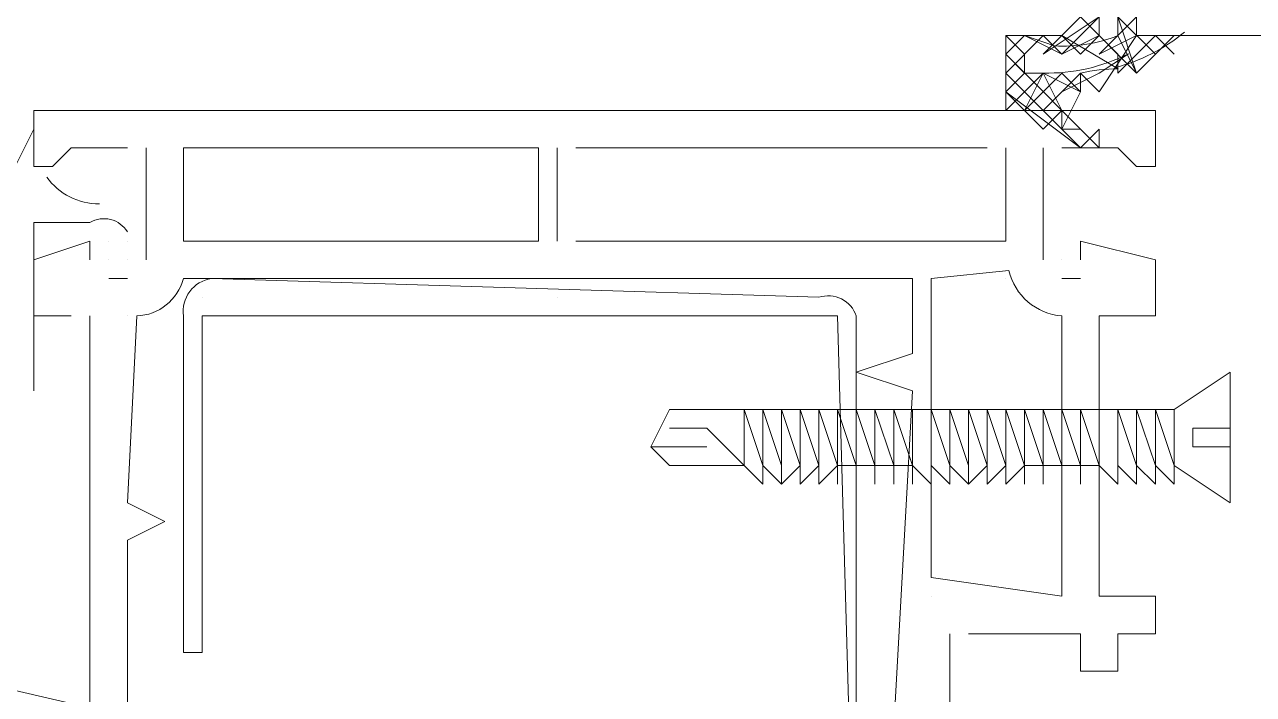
# Model space of a CAD drawing. Header units: millimetres. Extents: x 906 to 41302, y 848 to 28850.
# Drawn here: x 18358.4 to 18428, y 19848.8 to 19886.7 of the extents above; entities that cross this region are included whole.
import ezdxf

# ---------------------------------------------------------------- set-up
doc = ezdxf.new("R2010")
doc.units = ezdxf.units.MM
doc.layers.add('PDF_X-단위세대$및$주동평면도$A-DOOR', color=7, linetype='Continuous')

msp = doc.modelspace()

# ---------------------------------------------------------------- linework, layer by layer
at = {"layer": 'PDF_X-단위세대$및$주동평면도$A-DOOR', "lineweight": 5}
for points in [[(18425.595, 19970.763), (17833.986, 19970.763), (18435.12, 19831.062), (17824.461, 19831.062)], [(18422.42, 19886.096), (18423.478, 19885.038)], [(18415.012, 19883.979), (18413.953, 19882.921)], [(18387.495, 19879.746), (18367.387, 19879.746), (18367.387, 19874.454), (18387.495, 19874.454)], [(18423.478, 19864.929), (18423.478, 19861.754), (18426.653, 19859.638), (18426.653, 19867.046)], [(18393.845, 19862.813), (18394.903, 19861.754), (18399.137, 19861.754), (18399.137, 19864.929), (18394.903, 19864.929)], [(18399.137, 19864.929), (18400.195, 19861.754), (18400.195, 19864.929)], [(18402.312, 19861.754), (18401.253, 19864.929), (18400.195, 19864.929), (18399.137, 19864.929), (18400.195, 19861.754), (18401.253, 19860.696), (18401.253, 19861.754), (18401.253, 19860.696)], [(18400.195, 19864.929), (18401.253, 19861.754), (18401.253, 19864.929)], [(18400.195, 19864.929), (18401.253, 19861.754), (18401.253, 19864.929)], [(18400.195, 19864.929), (18400.195, 19861.754), (18401.253, 19860.696), (18401.253, 19861.754)], [(18400.195, 19864.929), (18401.253, 19861.754), (18401.253, 19860.696), (18400.195, 19861.754)], [(18401.253, 19861.754), (18401.253, 19860.696), (18402.312, 19861.754), (18402.312, 19860.696), (18403.37, 19861.754), (18403.37, 19860.696), (18404.428, 19861.754), (18404.428, 19860.696), (18404.428, 19861.754), (18405.487, 19861.754), (18405.487, 19860.696), (18405.487, 19861.754), (18406.545, 19861.754), (18406.545, 19860.696), (18406.545, 19861.754), (18407.603, 19861.754), (18407.603, 19860.696), (18407.603, 19861.754), (18408.662, 19861.754), (18408.662, 19860.696), (18408.662, 19861.754), (18409.72, 19860.696), (18409.72, 19861.754), (18410.778, 19860.696), (18410.778, 19861.754), (18411.837, 19860.696), (18411.837, 19861.754), (18411.837, 19860.696), (18412.895, 19861.754), (18412.895, 19860.696), (18413.953, 19861.754), (18413.953, 19860.696), (18415.012, 19861.754), (18415.012, 19860.696), (18415.012, 19861.754), (18416.07, 19861.754), (18416.07, 19860.696), (18416.07, 19861.754), (18417.128, 19861.754), (18417.128, 19860.696), (18417.128, 19861.754), (18418.187, 19861.754), (18418.187, 19860.696), (18418.187, 19861.754), (18419.245, 19861.754), (18419.245, 19860.696), (18419.245, 19861.754), (18419.245, 19864.929), (18418.187, 19864.929), (18417.128, 19864.929), (18416.07, 19864.929), (18415.012, 19864.929), (18413.953, 19864.929), (18412.895, 19864.929), (18411.837, 19864.929), (18410.778, 19864.929), (18409.72, 19864.929), (18408.662, 19864.929), (18407.603, 19864.929), (18406.545, 19864.929), (18405.487, 19864.929), (18404.428, 19864.929), (18403.37, 19864.929), (18402.312, 19864.929), (18401.253, 19864.929), (18400.195, 19864.929), (18400.195, 19861.754), (18401.253, 19860.696)], [(18401.253, 19864.929), (18402.312, 19861.754), (18402.312, 19864.929)], [(18402.312, 19861.754), (18401.253, 19864.929), (18401.253, 19861.754), (18401.253, 19860.696)], [(18402.312, 19861.754), (18401.253, 19864.929), (18401.253, 19861.754), (18401.253, 19860.696)], [(18403.37, 19861.754), (18402.312, 19864.929), (18402.312, 19861.754), (18402.312, 19860.696)], [(18402.312, 19864.929), (18403.37, 19861.754), (18403.37, 19864.929)], [(18403.37, 19864.929), (18404.428, 19861.754), (18404.428, 19860.696), (18404.428, 19861.754), (18404.428, 19864.929)], [(18403.37, 19864.929), (18404.428, 19861.754), (18404.428, 19860.696), (18404.428, 19861.754), (18404.428, 19864.929)], [(18403.37, 19864.929), (18404.428, 19861.754), (18404.428, 19860.696), (18404.428, 19861.754), (18404.428, 19864.929)], [(18404.428, 19861.754), (18403.37, 19864.929), (18403.37, 19861.754), (18403.37, 19860.696)], [(18405.487, 19860.696), (18405.487, 19861.754), (18405.487, 19864.929), (18404.428, 19864.929), (18405.487, 19861.754)], [(18404.428, 19864.929), (18404.428, 19861.754), (18405.487, 19861.754)], [(18406.545, 19861.754), (18406.545, 19864.929), (18405.487, 19864.929), (18406.545, 19861.754), (18406.545, 19860.696)], [(18406.545, 19861.754), (18405.487, 19864.929), (18405.487, 19861.754)], [(18406.545, 19864.929), (18407.603, 19861.754), (18407.603, 19860.696), (18407.603, 19861.754), (18407.603, 19864.929)], [(18408.662, 19864.929), (18408.662, 19861.754), (18407.603, 19864.929), (18407.603, 19861.754), (18406.545, 19864.929), (18407.603, 19864.929)], [(18406.545, 19864.929), (18406.545, 19861.754), (18407.603, 19861.754)], [(18407.603, 19864.929), (18408.662, 19861.754), (18408.662, 19860.696), (18408.662, 19861.754), (18408.662, 19864.929)], [(18407.603, 19864.929), (18407.603, 19861.754), (18408.662, 19861.754)], [(18409.72, 19861.754), (18409.72, 19864.929), (18408.662, 19864.929), (18408.662, 19861.754), (18409.72, 19860.696)], [(18409.72, 19861.754), (18409.72, 19864.929), (18408.662, 19864.929), (18408.662, 19861.754), (18409.72, 19860.696)], [(18410.778, 19861.754), (18409.72, 19864.929), (18408.662, 19864.929), (18408.662, 19861.754), (18409.72, 19860.696), (18409.72, 19861.754), (18410.778, 19860.696)], [(18409.72, 19864.929), (18409.72, 19861.754), (18410.778, 19860.696), (18410.778, 19861.754)], [(18409.72, 19864.929), (18410.778, 19861.754), (18410.778, 19860.696), (18409.72, 19861.754)], [(18409.72, 19864.929), (18410.778, 19864.929), (18410.778, 19861.754)], [(18411.837, 19864.929), (18410.778, 19864.929), (18411.837, 19861.754)], [(18410.778, 19864.929), (18410.778, 19861.754), (18411.837, 19860.696), (18411.837, 19861.754)], [(18411.837, 19864.929), (18412.895, 19861.754), (18412.895, 19864.929)], [(18411.837, 19864.929), (18411.837, 19861.754), (18411.837, 19860.696), (18412.895, 19861.754)], [(18413.953, 19861.754), (18413.953, 19864.929), (18412.895, 19864.929)], [(18413.953, 19861.754), (18412.895, 19864.929), (18413.953, 19864.929)], [(18412.895, 19864.929), (18412.895, 19861.754), (18412.895, 19860.696), (18413.953, 19861.754)], [(18412.895, 19864.929), (18413.953, 19861.754), (18412.895, 19860.696), (18412.895, 19861.754)], [(18415.012, 19861.754), (18413.953, 19864.929), (18412.895, 19864.929), (18412.895, 19861.754), (18412.895, 19860.696), (18413.953, 19861.754), (18413.953, 19860.696)], [(18415.012, 19861.754), (18413.953, 19864.929), (18413.953, 19861.754), (18413.953, 19860.696)], [(18415.012, 19861.754), (18413.953, 19864.929), (18413.953, 19861.754), (18413.953, 19860.696)], [(18415.012, 19861.754), (18415.012, 19864.929), (18413.953, 19864.929), (18415.012, 19861.754), (18415.012, 19860.696)], [(18416.07, 19861.754), (18415.012, 19864.929), (18415.012, 19861.754)], [(18419.245, 19861.754), (18419.245, 19864.929), (18418.187, 19864.929), (18417.128, 19864.929), (18416.07, 19864.929), (18415.012, 19864.929), (18416.07, 19861.754), (18416.07, 19860.696), (18416.07, 19861.754), (18417.128, 19861.754), (18417.128, 19860.696), (18417.128, 19861.754), (18418.187, 19861.754), (18418.187, 19860.696), (18418.187, 19861.754), (18419.245, 19861.754), (18419.245, 19860.696)], [(18416.07, 19861.754), (18416.07, 19864.929), (18415.012, 19864.929), (18416.07, 19861.754), (18416.07, 19860.696)], [(18416.07, 19861.754), (18416.07, 19864.929), (18415.012, 19864.929), (18416.07, 19861.754), (18416.07, 19860.696)], [(18417.128, 19861.754), (18416.07, 19864.929), (18416.07, 19861.754)], [(18416.07, 19864.929), (18417.128, 19861.754), (18417.128, 19860.696), (18417.128, 19861.754), (18417.128, 19864.929)], [(18416.07, 19864.929), (18417.128, 19861.754), (18417.128, 19860.696), (18417.128, 19861.754), (18417.128, 19864.929)], [(18417.128, 19861.754), (18416.07, 19864.929), (18416.07, 19861.754)], [(18417.128, 19864.929), (18417.128, 19861.754), (18418.187, 19861.754)], [(18417.128, 19864.929), (18418.187, 19861.754), (18417.128, 19861.754)], [(18418.187, 19861.754), (18418.187, 19864.929), (18417.128, 19864.929), (18418.187, 19861.754), (18418.187, 19860.696)], [(18418.187, 19861.754), (18418.187, 19864.929), (18417.128, 19864.929), (18418.187, 19861.754), (18418.187, 19860.696)], [(18419.245, 19861.754), (18419.245, 19864.929), (18418.187, 19864.929), (18419.245, 19861.754), (18419.245, 19860.696)], [(18419.245, 19861.754), (18419.245, 19864.929), (18418.187, 19864.929), (18419.245, 19861.754), (18419.245, 19860.696)], [(18418.187, 19864.929), (18418.187, 19861.754), (18419.245, 19861.754)], [(18419.245, 19861.754), (18418.187, 19864.929), (18418.187, 19861.754)], [(18420.303, 19861.754), (18420.303, 19864.929), (18419.245, 19864.929), (18419.245, 19861.754), (18420.303, 19860.696)], [(18421.362, 19861.754), (18420.303, 19864.929), (18420.303, 19861.754), (18421.362, 19860.696)], [(18421.362, 19861.754), (18421.362, 19864.929), (18420.303, 19864.929)], [(18421.362, 19864.929), (18421.362, 19861.754), (18422.42, 19860.696), (18422.42, 19861.754)], [(18422.42, 19861.754), (18422.42, 19864.929), (18421.362, 19864.929)], [(18422.42, 19864.929), (18422.42, 19861.754), (18423.478, 19860.696), (18423.478, 19861.754)], [(18400.195, 19860.696), (18399.137, 19861.754), (18400.195, 19860.696), (18400.195, 19861.754)]]:
    msp.add_lwpolyline(points, close=True, dxfattribs=at)
for points in [[(18419.245, 19880.804), (18418.187, 19879.746), (18419.245, 19880.804), (18419.245, 19879.746), (18413.953, 19885.038), (18415.012, 19886.096), (18413.953, 19886.096), (18413.953, 19882.921), (18418.187, 19879.746), (18413.953, 19883.979), (18416.07, 19886.096), (18417.128, 19885.038), (18419.245, 19887.154), (18416.07, 19885.038), (18417.128, 19886.096), (18420.316, 19884.225, 0.054724), (18418.187, 19883.979), (18419.245, 19882.921), (18421.362, 19886.096), (18419.245, 19885.038), (18421.362, 19887.154), (18420.303, 19886.096), (18420.303, 19888.213)], [(18418.187, 19887.154), (18417.128, 19886.096), (18415.012, 19886.096), (18416.701, 19885.519, 0.108399), (18420.303, 19886.096), (18421.362, 19883.979), (18418.187, 19887.154), (18420.303, 19885.038), (18420.303, 19883.979), (18422.42, 19886.096), (18421.362, 19886.096), (18421.362, 19887.154)], [(18417.128, 19882.921), (18419.245, 19883.979), (18420.894, 19885.07, -0.124775), (18416.07, 19883.979), (18418.187, 19882.921), (18417.128, 19883.979), (18415.012, 19881.863), (18416.07, 19883.979), (18417.128, 19881.863), (18417.128, 19880.804), (18418.187, 19882.921), (18418.187, 19883.979), (18416.07, 19881.863)], [(18358.92, 19865.988), (18358.92, 19874.454), (18358.92, 19875.513), (18362.095, 19875.513, -0.414215), (18364.212, 19874.983)], [(18364.212, 19842.704), (18364.212, 19857.521), (18366.328, 19858.579), (18364.212, 19859.638), (18364.741, 19870.221, 0.326664), (18367.387, 19872.338), (18388.553, 19872.338), (18408.662, 19872.338), (18408.662, 19868.104), (18405.487, 19867.046), (18408.662, 19865.988), (18407.603, 19846.938)], [(18409.72, 19855.404), (18409.72, 19872.338), (18414.127, 19872.803, 0.326664), (18417.128, 19870.221), (18417.128, 19854.346), (18409.72, 19855.404)], [(18362.095, 19870.221), (18362.095, 19853.288), (18362.095, 19852.229), (18362.095, 19834.237, 0.174777), (18363.44, 19832.507, -0.515162), (18362.081, 19826.121, -0.217671), (18359.978, 19824.712), (18353.628, 19826.829), (18346.22, 19825.771), (18345.162, 19825.771)]]:
    msp.add_lwpolyline(points, format="xyb", dxfattribs=at)
for points in [[(18419.245, 19888.213), (18419.245, 19886.096), (18417.128, 19885.038), (18415.012, 19886.096)], [(18420.303, 19887.154), (18421.362, 19883.979), (18423.478, 19886.096), (18422.42, 19885.038), (18420.303, 19887.154)], [(18413.953, 19886.096), (18415.012, 19885.038), (18415.012, 19883.979), (18416.07, 19883.979), (18413.953, 19881.863), (18413.953, 19882.921), (18416.07, 19880.804), (18417.128, 19881.863), (18418.187, 19880.804), (18417.128, 19880.804)], [(18413.953, 19886.096), (18413.953, 19886.096)], [(18415.012, 19886.096), (18415.012, 19886.096)], [(18417.128, 19886.096), (18417.128, 19886.096)], [(18417.128, 19886.096), (18418.187, 19885.038), (18419.245, 19886.096)], [(18419.245, 19886.096), (18419.245, 19886.096)], [(18420.303, 19886.096), (18420.303, 19886.096)], [(18421.362, 19886.096), (18421.362, 19886.096)], [(18422.42, 19886.096), (18422.42, 19886.096)], [(18423.478, 19886.096), (18423.478, 19886.096)], [(18423.478, 19886.096), (18423.478, 19886.096)], [(18423.478, 19886.096), (18423.478, 19886.096)], [(18415.012, 19883.979), (18413.953, 19885.038)], [(18415.012, 19885.038), (18415.012, 19885.038)], [(18416.07, 19885.038), (18416.07, 19885.038)], [(18416.07, 19885.038), (18416.07, 19885.038)], [(18420.303, 19885.038), (18420.303, 19885.038)], [(18415.012, 19883.979), (18415.012, 19883.979)], [(18416.07, 19883.979), (18416.07, 19883.979)], [(18419.245, 19883.979), (18419.245, 19883.979)], [(18420.303, 19883.979), (18420.303, 19883.979)], [(18413.953, 19882.921), (18413.953, 19882.921)], [(18415.012, 19882.921), (18415.012, 19882.921)], [(18364.212, 19879.746), (18361.037, 19879.746), (18359.978, 19878.688), (18358.92, 19878.688), (18358.92, 19881.863), (18422.42, 19881.863), (18422.42, 19878.688), (18421.362, 19878.688), (18420.303, 19879.746), (18417.128, 19879.746)], [(18358.92, 19881.863), (18358.92, 19881.863)], [(18417.128, 19881.863), (18417.128, 19881.863)], [(18418.187, 19881.863), (18418.187, 19881.863)], [(18422.42, 19881.863), (18422.42, 19881.863)], [(18357.862, 19878.688), (18358.92, 19880.804)], [(18358.92, 19880.804), (18358.92, 19880.804)], [(18418.187, 19880.804), (18418.187, 19880.804)], [(18418.187, 19880.804), (18418.187, 19880.804)], [(18419.245, 19880.804), (18419.245, 19880.804)], [(18419.245, 19880.804), (18419.245, 19880.804)], [(18419.245, 19880.804), (18419.245, 19880.804)], [(18361.037, 19879.746), (18361.037, 19879.746)], [(18364.212, 19879.746), (18364.212, 19879.746)], [(18365.27, 19879.746), (18365.27, 19873.396)], [(18365.27, 19879.746), (18365.27, 19879.746)], [(18367.387, 19879.746), (18367.387, 19879.746)], [(18387.495, 19879.746), (18387.495, 19879.746)], [(18388.553, 19874.454), (18388.553, 19879.746)], [(18388.553, 19879.746), (18388.553, 19879.746)], [(18412.895, 19879.746), (18389.612, 19879.746)], [(18413.953, 19879.746), (18413.953, 19874.454), (18389.612, 19874.454)], [(18389.612, 19879.746), (18389.612, 19879.746)], [(18412.895, 19879.746), (18412.895, 19879.746)], [(18413.953, 19879.746), (18413.953, 19879.746)], [(18416.07, 19873.396), (18416.07, 19879.746)], [(18416.07, 19879.746), (18416.07, 19879.746)], [(18417.128, 19879.746), (18417.128, 19879.746)], [(18418.187, 19879.746), (18418.187, 19879.746)], [(18420.303, 19879.746), (18420.303, 19879.746)], [(18358.92, 19878.688), (18358.92, 19878.688)], [(18358.92, 19878.688), (18358.92, 19878.688)], [(18358.92, 19878.688), (18358.92, 19878.688)], [(18359.978, 19878.688), (18359.978, 19878.688)], [(18421.362, 19878.688), (18421.362, 19878.688)], [(18422.42, 19878.688), (18422.42, 19878.688)], [(18362.095, 19876.571), (18362.095, 19876.571)], [(18362.095, 19873.396), (18362.095, 19874.454), (18358.92, 19873.396), (18358.92, 19870.221), (18361.037, 19870.221)], [(18362.095, 19874.454), (18362.095, 19874.454)], [(18362.095, 19874.454), (18362.095, 19874.454)], [(18362.095, 19874.454), (18362.095, 19874.454)], [(18363.153, 19874.454), (18363.153, 19874.454)], [(18364.212, 19874.454), (18364.212, 19874.454)], [(18367.387, 19874.454), (18367.387, 19874.454)], [(18387.495, 19874.454), (18387.495, 19874.454)], [(18388.553, 19874.454), (18388.553, 19874.454)], [(18389.612, 19874.454), (18389.612, 19874.454)], [(18418.187, 19873.396), (18418.187, 19874.454), (18422.42, 19873.396), (18422.42, 19870.221), (18419.245, 19870.221), (18419.245, 19854.346), (18422.42, 19854.346), (18422.42, 19852.229), (18420.303, 19852.229), (18420.303, 19850.113), (18418.187, 19850.113), (18418.187, 19852.229), (18411.837, 19852.229)], [(18413.953, 19874.454), (18413.953, 19874.454)], [(18418.187, 19874.454), (18418.187, 19874.454)], [(18358.92, 19873.396), (18358.92, 19873.396)], [(18362.095, 19873.396), (18362.095, 19873.396)], [(18363.153, 19873.396), (18363.153, 19873.396)], [(18364.212, 19873.396), (18364.212, 19873.396)], [(18365.27, 19873.396), (18365.27, 19873.396)], [(18416.07, 19873.396), (18416.07, 19873.396)], [(18417.128, 19873.396), (18417.128, 19873.396)], [(18418.187, 19873.396), (18418.187, 19873.396)], [(18422.42, 19873.396), (18422.42, 19873.396)], [(18364.212, 19872.338), (18363.153, 19872.338)], [(18363.153, 19872.338), (18363.153, 19872.338)], [(18364.212, 19872.338), (18364.212, 19872.338)], [(18367.387, 19872.338), (18367.387, 19872.338)], [(18387.495, 19872.338), (18387.495, 19872.338)], [(18388.553, 19872.338), (18388.553, 19872.338)], [(18388.553, 19872.338), (18388.553, 19872.338)], [(18408.662, 19872.338), (18408.662, 19872.338)], [(18409.72, 19872.338), (18409.72, 19872.338)], [(18413.953, 19872.338), (18413.953, 19872.338)], [(18418.187, 19872.338), (18417.128, 19872.338)], [(18417.128, 19872.338), (18417.128, 19872.338)], [(18418.187, 19872.338), (18418.187, 19872.338)], [(18368.445, 19871.279), (18368.445, 19871.279)], [(18388.553, 19871.279), (18388.553, 19871.279)], [(18388.553, 19871.279), (18388.553, 19871.279)], [(18403.37, 19871.279), (18403.37, 19871.279)], [(18358.92, 19870.221), (18358.92, 19870.221)], [(18361.037, 19870.221), (18361.037, 19870.221)], [(18362.095, 19870.221), (18362.095, 19870.221)], [(18364.212, 19870.221), (18364.212, 19870.221)], [(18367.387, 19870.221), (18367.387, 19870.221)], [(18368.445, 19870.221), (18368.445, 19870.221)], [(18403.37, 19870.221), (18403.37, 19870.221)], [(18404.428, 19870.221), (18404.428, 19870.221)], [(18405.487, 19870.221), (18405.487, 19870.221)], [(18417.128, 19870.221), (18417.128, 19870.221)], [(18419.245, 19870.221), (18419.245, 19870.221)], [(18422.42, 19870.221), (18422.42, 19870.221)], [(18408.662, 19868.104), (18408.662, 19868.104)], [(18405.487, 19867.046), (18405.487, 19867.046)], [(18423.478, 19863.871), (18423.478, 19864.929), (18423.478, 19861.754), (18426.653, 19859.638), (18426.653, 19867.046), (18423.478, 19864.929), (18422.42, 19864.929), (18421.362, 19864.929), (18420.303, 19864.929), (18419.245, 19864.929)], [(18408.662, 19865.988), (18408.662, 19865.988)], [(18394.903, 19864.929), (18394.903, 19864.929)], [(18399.137, 19864.929), (18399.137, 19864.929)], [(18399.137, 19864.929), (18399.137, 19864.929)], [(18400.195, 19864.929), (18399.137, 19864.929), (18400.195, 19864.929)], [(18400.195, 19861.754), (18399.137, 19864.929), (18400.195, 19861.754)], [(18400.195, 19864.929), (18400.195, 19864.929)], [(18400.195, 19864.929), (18400.195, 19864.929)], [(18400.195, 19864.929), (18400.195, 19864.929)], [(18400.195, 19864.929), (18400.195, 19864.929)], [(18401.253, 19864.929), (18401.253, 19864.929)], [(18401.253, 19864.929), (18401.253, 19864.929)], [(18401.253, 19864.929), (18401.253, 19864.929)], [(18401.253, 19864.929), (18401.253, 19864.929)], [(18401.253, 19864.929), (18401.253, 19864.929)], [(18401.253, 19864.929), (18401.253, 19864.929)], [(18402.312, 19864.929), (18402.312, 19864.929)], [(18402.312, 19864.929), (18402.312, 19864.929)], [(18402.312, 19861.754), (18402.312, 19864.929), (18403.37, 19864.929), (18403.37, 19861.754)], [(18402.312, 19864.929), (18402.312, 19864.929)], [(18403.37, 19864.929), (18403.37, 19864.929)], [(18403.37, 19864.929), (18403.37, 19864.929)], [(18403.37, 19864.929), (18403.37, 19864.929)], [(18403.37, 19864.929), (18404.428, 19861.754), (18403.37, 19864.929)], [(18403.37, 19864.929), (18403.37, 19864.929)], [(18403.37, 19864.929), (18404.428, 19861.754), (18403.37, 19864.929)], [(18403.37, 19864.929), (18403.37, 19864.929)], [(18403.37, 19864.929), (18403.37, 19864.929)], [(18405.487, 19860.696), (18405.487, 19861.754), (18404.428, 19864.929)], [(18404.428, 19864.929), (18404.428, 19864.929)], [(18404.428, 19864.929), (18404.428, 19864.929)], [(18404.428, 19864.929), (18404.428, 19864.929)], [(18404.428, 19864.929), (18404.428, 19864.929)], [(18404.428, 19864.929), (18404.428, 19864.929)], [(18404.428, 19864.929), (18404.428, 19864.929)], [(18406.545, 19860.696), (18406.545, 19861.754), (18405.487, 19864.929)], [(18405.487, 19864.929), (18405.487, 19864.929)], [(18405.487, 19864.929), (18405.487, 19864.929)], [(18405.487, 19864.929), (18405.487, 19864.929)], [(18405.487, 19864.929), (18405.487, 19864.929)], [(18405.487, 19864.929), (18405.487, 19864.929)], [(18406.545, 19864.929), (18406.545, 19864.929)], [(18406.545, 19864.929), (18406.545, 19864.929)], [(18406.545, 19864.929), (18406.545, 19864.929)], [(18406.545, 19864.929), (18406.545, 19864.929)], [(18407.603, 19864.929), (18407.603, 19864.929)], [(18407.603, 19864.929), (18407.603, 19864.929)], [(18407.603, 19864.929), (18407.603, 19864.929)], [(18407.603, 19864.929), (18407.603, 19864.929)], [(18407.603, 19864.929), (18407.603, 19864.929)], [(18408.662, 19864.929), (18408.662, 19864.929)], [(18408.662, 19864.929), (18408.662, 19864.929)], [(18408.662, 19864.929), (18408.662, 19864.929)], [(18408.662, 19864.929), (18408.662, 19864.929)], [(18408.662, 19864.929), (18408.662, 19861.754), (18408.662, 19864.929)], [(18408.662, 19864.929), (18408.662, 19864.929)], [(18408.662, 19864.929), (18408.662, 19864.929)], [(18408.662, 19864.929), (18408.662, 19864.929)], [(18409.72, 19864.929), (18409.72, 19864.929)], [(18409.72, 19864.929), (18409.72, 19864.929)], [(18409.72, 19861.754), (18409.72, 19864.929), (18409.72, 19861.754)], [(18409.72, 19864.929), (18409.72, 19864.929)], [(18409.72, 19861.754), (18409.72, 19864.929), (18409.72, 19861.754)], [(18409.72, 19864.929), (18409.72, 19864.929)], [(18409.72, 19864.929), (18409.72, 19864.929)], [(18409.72, 19864.929), (18409.72, 19864.929)], [(18410.778, 19864.929), (18410.778, 19864.929)], [(18410.778, 19864.929), (18410.778, 19864.929)], [(18410.778, 19861.754), (18410.778, 19864.929), (18411.837, 19864.929), (18411.837, 19861.754)], [(18410.778, 19864.929), (18410.778, 19864.929)], [(18410.778, 19864.929), (18410.778, 19864.929)], [(18412.895, 19864.929), (18411.837, 19864.929), (18412.895, 19864.929)], [(18412.895, 19861.754), (18411.837, 19864.929), (18412.895, 19861.754)], [(18411.837, 19864.929), (18411.837, 19864.929)], [(18412.895, 19864.929), (18412.895, 19864.929)], [(18412.895, 19864.929), (18412.895, 19864.929)], [(18412.895, 19864.929), (18412.895, 19864.929)], [(18412.895, 19864.929), (18412.895, 19864.929)], [(18412.895, 19864.929), (18412.895, 19864.929)], [(18412.895, 19864.929), (18412.895, 19864.929)], [(18413.953, 19864.929), (18413.953, 19864.929)], [(18413.953, 19864.929), (18413.953, 19864.929)], [(18415.012, 19861.754), (18413.953, 19864.929), (18415.012, 19861.754)], [(18413.953, 19864.929), (18413.953, 19864.929)], [(18415.012, 19860.696), (18415.012, 19861.754), (18413.953, 19864.929)], [(18413.953, 19864.929), (18413.953, 19864.929)], [(18413.953, 19864.929), (18413.953, 19864.929)], [(18413.953, 19864.929), (18413.953, 19864.929)], [(18413.953, 19864.929), (18413.953, 19864.929)], [(18413.953, 19864.929), (18413.953, 19864.929)], [(18415.012, 19864.929), (18415.012, 19864.929)], [(18415.012, 19864.929), (18415.012, 19864.929)], [(18415.012, 19864.929), (18415.012, 19864.929)], [(18415.012, 19864.929), (18415.012, 19864.929)], [(18415.012, 19864.929), (18415.012, 19864.929)], [(18415.012, 19864.929), (18416.07, 19864.929), (18415.012, 19864.929)], [(18415.012, 19864.929), (18415.012, 19864.929)], [(18416.07, 19864.929), (18416.07, 19864.929)], [(18416.07, 19864.929), (18416.07, 19864.929)], [(18416.07, 19864.929), (18416.07, 19864.929)], [(18416.07, 19864.929), (18416.07, 19864.929)], [(18416.07, 19864.929), (18416.07, 19864.929)], [(18416.07, 19864.929), (18416.07, 19864.929)], [(18417.128, 19864.929), (18417.128, 19864.929)], [(18417.128, 19864.929), (18417.128, 19864.929)], [(18417.128, 19864.929), (18417.128, 19864.929)], [(18417.128, 19864.929), (18417.128, 19864.929)], [(18417.128, 19864.929), (18417.128, 19864.929)], [(18417.128, 19864.929), (18417.128, 19864.929)], [(18417.128, 19864.929), (18417.128, 19864.929)], [(18418.187, 19864.929), (18418.187, 19864.929)], [(18418.187, 19864.929), (18418.187, 19864.929)], [(18418.187, 19864.929), (18418.187, 19864.929)], [(18418.187, 19864.929), (18418.187, 19864.929)], [(18418.187, 19864.929), (18418.187, 19864.929)], [(18418.187, 19864.929), (18418.187, 19864.929)], [(18418.187, 19864.929), (18418.187, 19864.929)], [(18418.187, 19864.929), (18418.187, 19864.929)], [(18419.245, 19864.929), (18419.245, 19864.929)], [(18419.245, 19864.929), (18419.245, 19861.754), (18419.245, 19864.929)], [(18419.245, 19864.929), (18419.245, 19864.929)], [(18419.245, 19864.929), (18419.245, 19864.929)], [(18419.245, 19864.929), (18419.245, 19864.929)], [(18419.245, 19864.929), (18419.245, 19864.929)], [(18419.245, 19864.929), (18419.245, 19864.929)], [(18419.245, 19864.929), (18419.245, 19864.929)], [(18420.303, 19864.929), (18420.303, 19864.929)], [(18420.303, 19864.929), (18420.303, 19864.929)], [(18420.303, 19864.929), (18420.303, 19864.929)], [(18420.303, 19864.929), (18420.303, 19861.754), (18420.303, 19864.929)], [(18420.303, 19864.929), (18420.303, 19864.929)], [(18420.303, 19864.929), (18420.303, 19864.929)], [(18421.362, 19864.929), (18421.362, 19864.929)], [(18421.362, 19864.929), (18421.362, 19864.929)], [(18421.362, 19864.929), (18421.362, 19864.929)], [(18422.42, 19864.929), (18422.42, 19864.929)], [(18422.42, 19864.929), (18422.42, 19864.929)], [(18423.478, 19864.929), (18423.478, 19864.929)], [(18399.137, 19861.754), (18397.02, 19863.871), (18394.903, 19863.871)], [(18426.653, 19863.871), (18424.537, 19863.871), (18424.537, 19862.813), (18426.653, 19862.813)], [(18393.845, 19862.813), (18397.02, 19862.813)], [(18394.903, 19861.754), (18394.903, 19861.754)], [(18399.137, 19861.754), (18399.137, 19861.754)], [(18400.195, 19861.754), (18400.195, 19861.754)], [(18400.195, 19861.754), (18400.195, 19861.754)], [(18400.195, 19861.754), (18400.195, 19861.754)], [(18400.195, 19861.754), (18400.195, 19861.754)], [(18400.195, 19861.754), (18400.195, 19861.754)], [(18401.253, 19861.754), (18401.253, 19861.754)], [(18401.253, 19861.754), (18401.253, 19861.754)], [(18401.253, 19861.754), (18401.253, 19861.754)], [(18401.253, 19861.754), (18401.253, 19861.754)], [(18401.253, 19861.754), (18401.253, 19861.754)], [(18401.253, 19861.754), (18401.253, 19861.754)], [(18401.253, 19861.754), (18401.253, 19861.754)], [(18401.253, 19861.754), (18401.253, 19861.754)], [(18402.312, 19861.754), (18402.312, 19861.754)], [(18402.312, 19860.696), (18403.37, 19861.754), (18403.37, 19860.696), (18404.428, 19861.754)], [(18402.312, 19861.754), (18402.312, 19861.754)], [(18402.312, 19861.754), (18402.312, 19861.754)], [(18403.37, 19861.754), (18403.37, 19861.754)], [(18403.37, 19861.754), (18403.37, 19861.754)], [(18403.37, 19861.754), (18403.37, 19861.754)], [(18404.428, 19861.754), (18404.428, 19861.754)], [(18404.428, 19861.754), (18404.428, 19861.754)], [(18404.428, 19861.754), (18404.428, 19861.754)], [(18404.428, 19861.754), (18404.428, 19861.754)], [(18404.428, 19861.754), (18404.428, 19861.754)], [(18404.428, 19861.754), (18404.428, 19861.754)], [(18404.428, 19861.754), (18404.428, 19861.754)], [(18404.428, 19861.754), (18404.428, 19861.754)], [(18404.428, 19861.754), (18404.428, 19861.754)], [(18404.428, 19861.754), (18404.428, 19861.754)], [(18404.428, 19861.754), (18404.428, 19861.754)], [(18405.487, 19861.754), (18405.487, 19861.754)], [(18405.487, 19861.754), (18405.487, 19861.754)], [(18405.487, 19861.754), (18405.487, 19861.754)], [(18405.487, 19861.754), (18405.487, 19861.754)], [(18405.487, 19861.754), (18405.487, 19861.754)], [(18405.487, 19861.754), (18405.487, 19861.754)], [(18406.545, 19861.754), (18406.545, 19861.754)], [(18406.545, 19861.754), (18406.545, 19861.754)], [(18406.545, 19861.754), (18406.545, 19861.754)], [(18406.545, 19861.754), (18406.545, 19861.754)], [(18407.603, 19861.754), (18407.603, 19861.754)], [(18407.603, 19861.754), (18407.603, 19861.754)], [(18407.603, 19861.754), (18407.603, 19861.754)], [(18407.603, 19861.754), (18407.603, 19861.754)], [(18407.603, 19861.754), (18407.603, 19861.754)], [(18407.603, 19861.754), (18407.603, 19861.754)], [(18408.662, 19860.696), (18408.662, 19861.754)], [(18408.662, 19861.754), (18408.662, 19861.754)], [(18408.662, 19861.754), (18408.662, 19861.754)], [(18408.662, 19861.754), (18408.662, 19861.754)], [(18408.662, 19861.754), (18408.662, 19861.754)], [(18408.662, 19861.754), (18408.662, 19861.754)], [(18408.662, 19861.754), (18408.662, 19861.754)], [(18408.662, 19861.754), (18408.662, 19861.754)], [(18408.662, 19861.754), (18408.662, 19861.754)], [(18408.662, 19861.754), (18408.662, 19861.754)], [(18409.72, 19861.754), (18409.72, 19861.754)], [(18409.72, 19861.754), (18409.72, 19861.754)], [(18409.72, 19861.754), (18409.72, 19861.754)], [(18409.72, 19861.754), (18409.72, 19861.754)], [(18409.72, 19861.754), (18409.72, 19861.754)], [(18410.778, 19861.754), (18410.778, 19861.754)], [(18410.778, 19861.754), (18410.778, 19861.754)], [(18410.778, 19861.754), (18410.778, 19861.754)], [(18410.778, 19861.754), (18410.778, 19861.754)], [(18410.778, 19861.754), (18410.778, 19861.754)], [(18411.837, 19861.754), (18411.837, 19861.754)], [(18411.837, 19860.696), (18412.895, 19861.754)], [(18411.837, 19860.696), (18411.837, 19861.754), (18411.837, 19860.696)], [(18411.837, 19861.754), (18411.837, 19861.754)], [(18411.837, 19861.754), (18411.837, 19861.754)], [(18411.837, 19861.754), (18411.837, 19861.754)], [(18412.895, 19861.754), (18412.895, 19861.754)], [(18412.895, 19861.754), (18412.895, 19861.754)], [(18412.895, 19861.754), (18412.895, 19861.754)], [(18412.895, 19861.754), (18412.895, 19861.754)], [(18412.895, 19861.754), (18412.895, 19861.754)], [(18412.895, 19861.754), (18412.895, 19861.754)], [(18413.953, 19861.754), (18413.953, 19861.754)], [(18413.953, 19861.754), (18413.953, 19861.754)], [(18413.953, 19861.754), (18413.953, 19861.754)], [(18413.953, 19861.754), (18413.953, 19861.754)], [(18413.953, 19861.754), (18413.953, 19861.754)], [(18413.953, 19861.754), (18413.953, 19861.754)], [(18413.953, 19861.754), (18413.953, 19861.754)], [(18415.012, 19861.754), (18415.012, 19861.754)], [(18415.012, 19861.754), (18415.012, 19861.754)], [(18415.012, 19861.754), (18415.012, 19861.754)], [(18415.012, 19861.754), (18415.012, 19861.754)], [(18415.012, 19861.754), (18415.012, 19861.754)], [(18416.07, 19861.754), (18416.07, 19861.754)], [(18416.07, 19861.754), (18416.07, 19861.754)], [(18416.07, 19861.754), (18416.07, 19861.754)], [(18416.07, 19861.754), (18416.07, 19861.754)], [(18416.07, 19861.754), (18416.07, 19861.754)], [(18416.07, 19861.754), (18416.07, 19861.754)], [(18416.07, 19861.754), (18416.07, 19861.754)], [(18416.07, 19861.754), (18416.07, 19861.754)], [(18417.128, 19861.754), (18417.128, 19861.754)], [(18417.128, 19861.754), (18417.128, 19861.754)], [(18417.128, 19861.754), (18417.128, 19861.754)], [(18417.128, 19861.754), (18417.128, 19861.754)], [(18417.128, 19861.754), (18417.128, 19861.754)], [(18417.128, 19861.754), (18417.128, 19861.754)], [(18417.128, 19861.754), (18417.128, 19861.754)], [(18417.128, 19861.754), (18417.128, 19861.754)], [(18417.128, 19861.754), (18417.128, 19861.754)], [(18417.128, 19861.754), (18417.128, 19861.754)], [(18418.187, 19861.754), (18418.187, 19861.754)], [(18418.187, 19861.754), (18418.187, 19861.754)], [(18418.187, 19861.754), (18418.187, 19861.754)], [(18418.187, 19861.754), (18418.187, 19861.754)], [(18418.187, 19861.754), (18418.187, 19861.754)], [(18418.187, 19861.754), (18418.187, 19861.754)], [(18418.187, 19861.754), (18418.187, 19861.754)], [(18418.187, 19861.754), (18418.187, 19861.754)], [(18418.187, 19861.754), (18418.187, 19861.754)], [(18418.187, 19861.754), (18418.187, 19861.754)], [(18419.245, 19861.754), (18419.245, 19861.754)], [(18419.245, 19861.754), (18419.245, 19861.754)], [(18419.245, 19861.754), (18419.245, 19861.754)], [(18419.245, 19861.754), (18419.245, 19861.754)], [(18419.245, 19861.754), (18419.245, 19861.754)], [(18419.245, 19861.754), (18419.245, 19861.754)], [(18419.245, 19861.754), (18419.245, 19861.754)], [(18419.245, 19861.754), (18420.303, 19860.696), (18420.303, 19861.754), (18421.362, 19860.696), (18421.362, 19861.754), (18422.42, 19860.696), (18422.42, 19861.754)], [(18419.245, 19861.754), (18419.245, 19861.754)], [(18419.245, 19861.754), (18419.245, 19861.754)], [(18420.303, 19861.754), (18420.303, 19861.754)], [(18420.303, 19861.754), (18420.303, 19861.754)], [(18420.303, 19861.754), (18420.303, 19861.754)], [(18421.362, 19861.754), (18421.362, 19861.754)], [(18421.362, 19861.754), (18421.362, 19861.754)], [(18421.362, 19861.754), (18421.362, 19861.754)], [(18422.42, 19861.754), (18422.42, 19861.754)], [(18422.42, 19861.754), (18422.42, 19861.754)], [(18422.42, 19861.754), (18422.42, 19861.754)], [(18423.478, 19861.754), (18423.478, 19861.754)], [(18423.478, 19861.754), (18423.478, 19861.754)], [(18401.253, 19860.696), (18401.253, 19860.696)], [(18401.253, 19860.696), (18401.253, 19860.696)], [(18401.253, 19860.696), (18401.253, 19860.696)], [(18401.253, 19860.696), (18401.253, 19860.696)], [(18401.253, 19860.696), (18401.253, 19860.696)], [(18401.253, 19860.696), (18401.253, 19860.696)], [(18401.253, 19860.696), (18401.253, 19860.696)], [(18401.253, 19860.696), (18401.253, 19860.696)], [(18402.312, 19860.696), (18402.312, 19860.696)], [(18402.312, 19860.696), (18402.312, 19860.696)], [(18403.37, 19860.696), (18403.37, 19860.696)], [(18403.37, 19860.696), (18403.37, 19860.696)], [(18404.428, 19860.696), (18404.428, 19860.696)], [(18404.428, 19860.696), (18404.428, 19860.696)], [(18404.428, 19860.696), (18404.428, 19860.696)], [(18404.428, 19860.696), (18404.428, 19860.696)], [(18405.487, 19860.696), (18405.487, 19860.696)], [(18406.545, 19860.696), (18406.545, 19860.696)], [(18406.545, 19860.696), (18406.545, 19860.696)], [(18407.603, 19860.696), (18407.603, 19860.696)], [(18407.603, 19860.696), (18407.603, 19860.696)], [(18408.662, 19860.696), (18408.662, 19860.696)], [(18408.662, 19860.696), (18408.662, 19860.696)], [(18409.72, 19860.696), (18409.72, 19860.696)], [(18409.72, 19860.696), (18409.72, 19860.696)], [(18409.72, 19860.696), (18409.72, 19860.696)], [(18409.72, 19860.696), (18409.72, 19860.696)], [(18410.778, 19860.696), (18410.778, 19860.696)], [(18410.778, 19860.696), (18410.778, 19860.696)], [(18410.778, 19860.696), (18410.778, 19860.696)], [(18410.778, 19860.696), (18410.778, 19860.696)], [(18411.837, 19860.696), (18411.837, 19860.696)], [(18411.837, 19860.696), (18411.837, 19860.696)], [(18411.837, 19860.696), (18411.837, 19860.696)], [(18411.837, 19860.696), (18411.837, 19860.696)], [(18412.895, 19860.696), (18412.895, 19860.696)], [(18412.895, 19860.696), (18412.895, 19860.696)], [(18412.895, 19860.696), (18412.895, 19860.696)], [(18412.895, 19860.696), (18412.895, 19860.696)], [(18413.953, 19860.696), (18413.953, 19860.696)], [(18413.953, 19860.696), (18413.953, 19860.696)], [(18413.953, 19860.696), (18413.953, 19860.696)], [(18413.953, 19860.696), (18413.953, 19860.696)], [(18415.012, 19860.696), (18415.012, 19860.696)], [(18415.012, 19860.696), (18415.012, 19860.696)], [(18416.07, 19860.696), (18416.07, 19860.696)], [(18416.07, 19860.696), (18416.07, 19860.696)], [(18416.07, 19860.696), (18416.07, 19860.696)], [(18416.07, 19860.696), (18416.07, 19860.696)], [(18417.128, 19860.696), (18417.128, 19860.696)], [(18417.128, 19860.696), (18417.128, 19860.696)], [(18417.128, 19860.696), (18417.128, 19860.696)], [(18417.128, 19860.696), (18417.128, 19860.696)], [(18418.187, 19860.696), (18418.187, 19860.696)], [(18418.187, 19860.696), (18418.187, 19860.696)], [(18418.187, 19860.696), (18418.187, 19860.696)], [(18418.187, 19860.696), (18418.187, 19860.696)], [(18419.245, 19860.696), (18419.245, 19860.696)], [(18419.245, 19860.696), (18419.245, 19860.696)], [(18419.245, 19860.696), (18419.245, 19860.696)], [(18419.245, 19860.696), (18419.245, 19860.696)], [(18420.303, 19860.696), (18420.303, 19860.696)], [(18421.362, 19860.696), (18421.362, 19860.696)], [(18422.42, 19860.696), (18422.42, 19860.696)], [(18423.478, 19860.696), (18423.478, 19860.696)], [(18364.212, 19859.638), (18364.212, 19859.638)], [(18426.653, 19859.638), (18426.653, 19859.638)], [(18366.328, 19858.579), (18366.328, 19858.579)], [(18364.212, 19857.521), (18364.212, 19857.521)], [(18409.72, 19855.404), (18409.72, 19855.404)], [(18409.72, 19854.346), (18409.72, 19854.346)], [(18417.128, 19854.346), (18417.128, 19854.346)], [(18419.245, 19854.346), (18419.245, 19854.346)], [(18422.42, 19854.346), (18422.42, 19854.346)], [(18362.095, 19853.288), (18362.095, 19853.288)], [(18362.095, 19852.229), (18362.095, 19852.229)], [(18410.778, 19836.354), (18410.778, 19852.229)], [(18410.778, 19852.229), (18410.778, 19852.229)], [(18411.837, 19852.229), (18411.837, 19852.229)], [(18418.187, 19852.229), (18418.187, 19852.229)], [(18420.303, 19852.229), (18420.303, 19852.229)], [(18422.42, 19852.229), (18422.42, 19852.229)], [(18368.445, 19851.171), (18368.445, 19851.171)], [(18418.187, 19850.113), (18418.187, 19850.113)], [(18420.303, 19850.113), (18420.303, 19850.113)]]:
    msp.add_lwpolyline(points, dxfattribs=at)
at = {"layer": 'PDF_X-단위세대$및$주동평면도$A-DOOR', "lineweight": 9}
for points in [[(18417.128, 19886.096), (18415.012, 19886.096)], [(18415.012, 19886.096), (18415.012, 19886.096)], [(18417.128, 19886.096), (18417.128, 19886.096)], [(18435.12, 19843.763), (18437.237, 19843.763), (18437.237, 19886.096), (18422.42, 19886.096)], [(18422.42, 19886.096), (18422.42, 19886.096)]]:
    msp.add_lwpolyline(points, dxfattribs=at)
at = {"layer": 'PDF_X-단위세대$및$주동평면도$A-DOOR', "lineweight": 5}
msp.add_lwpolyline([(18403.37, 19871.279), (18368.974, 19872.338, 0.414215), (18367.387, 19870.221), (18367.387, 19851.171), (18368.445, 19851.171), (18368.445, 19870.221), (18404.428, 19870.221), (18405.487, 19833.179), (18405.487, 19870.221, 0.414215)], format="xyb", close=True, dxfattribs=at)
for centre, radius, start, end in [((18417.657, 19894.033), 10.054, 284.15575, 309.64986), ((18362.624, 19880.275), 3.704, 216.42516, 269.99997)]:
    msp.add_arc(centre, radius, start, end, dxfattribs=at)

doc.saveas('drawing.dxf')
